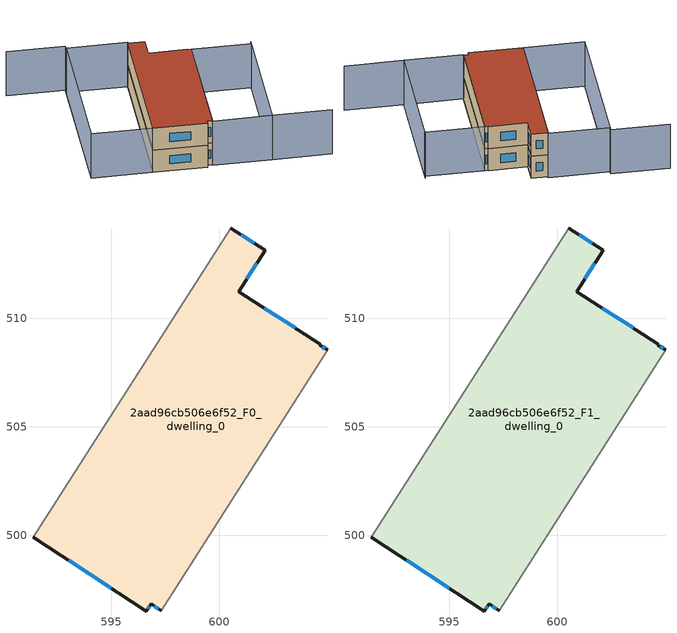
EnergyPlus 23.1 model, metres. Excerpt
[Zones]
2aad96cb506e6f52_F0_dwelling_0
 floor ground (EU_floor_Construction): 602.11,513.14 600.89,511.22 604.66,508.82 604.63,508.77 604.99,508.54 597.32,496.51 596.84,496.82 596.63,496.5 591.42,499.9 600.51,514.17 z0
 wall outside (EU_wall_Construction): 591.42,499.9 596.63,496.5 596.84,496.82 597.32,496.51 / 604.99,508.54 604.63,508.77 604.66,508.82 600.89,511.22 602.11,513.14 600.51,514.17 z0:3
 wall adiabatic (EU_wall_Construction): 597.32,496.51 604.99,508.54 / 600.51,514.17 591.42,499.9 z0:3
 window (EU_Window_Construction): 596.99,496.73 597.18,496.61 / 596.7,496.6 596.78,496.72 / 593.05,498.84 595.01,497.56 / 601.62,513.46 601.01,513.85 / 601.27,511.82 601.73,512.55 / 603.49,509.57 602.06,510.47 / 604.88,508.61 604.74,508.7 z0.93:2.07
2aad96cb506e6f52_F1_dwelling_0
 floor to 2aad96cb506e6f52_F0_dwelling_0 (EU_floor_Construction): 602.11,513.14 600.89,511.22 604.66,508.82 604.63,508.77 604.99,508.54 597.32,496.51 596.84,496.82 596.63,496.5 591.42,499.9 600.51,514.17 z3
 wall outside (EU_wall_Construction): 591.42,499.9 596.63,496.5 596.84,496.82 597.32,496.51 / 604.99,508.54 604.63,508.77 604.66,508.82 600.89,511.22 602.11,513.14 600.51,514.17 z3:6
 wall adiabatic (EU_wall_Construction): 597.32,496.51 604.99,508.54 / 600.51,514.17 591.42,499.9 z3:6
 window (EU_Window_Construction): 596.99,496.73 597.18,496.61 / 596.7,496.6 596.78,496.72 / 593.05,498.84 595.01,497.56 / 601.62,513.46 601.01,513.85 / 601.27,511.82 601.73,512.55 / 603.49,509.57 602.06,510.47 / 604.88,508.61 604.74,508.7 z3.93:5.07
 roof outside (EU_roof_Construction): 597.32,496.51 604.99,508.54 604.63,508.77 604.66,508.82 600.89,511.22 602.11,513.14 600.51,514.17 591.42,499.9 596.63,496.5 596.84,496.82 z6
shading: 608.71,489.19 603,492.83 / 603,492.83 610.87,505.17 / 589.26,522.03 594.94,518.42 / 594.94,518.42 585.5,503.58 / 597.29,496.46 604.99,508.54 / 604.99,508.54 610.7,504.9 / 610.7,504.9 603,492.82 / 603,492.82 597.29,496.46 / 585.54,503.65 594.7,518.03 / 594.7,518.03 600.58,514.29 / 600.58,514.29 591.42,499.9 / 591.42,499.9 585.54,503.65 z0:6
[Building]
EU S2 Campaign: North Axis=0; Terrain=City; Solar Distribution=FullExterior
[Site:Location]
Montreal-Trudeau.Intl.AP: Latitude=45.4667; Longitude=-73.75; Time Zone=-5; Elevation=36
[SizingPeriod:WeatherFileDays]
AnnualSizingPeriod: Begin Month=1; Begin Day of Month=1; End Month=12; End Day of Month=31; Day of Week for Start Day=Monday; Use Weather File Daylight Saving Period=No; Use Weather File Rain and Snow Indicators=No
[MATERIAL]
EU_InternalMass_Material: Roughness=MediumRough; Thickness=0.1; Conductivity=1; Density=1800; Specific Heat=900; Thermal Absorptance=0.9; Solar Absorptance=0.7; Visible Absorptance=0.7
[MATERIAL:NOMASS] Roughness=MediumRough; Thermal Absorptance=0.9; Solar Absorptance=0.7; Visible Absorptance=0.7
Name | Thermal Resistance
EU_wall_NoMass; EU_floor_NoMass | 1.51479
EU_roof_NoMass | 2.84114
[WINDOWMATERIAL:SIMPLEGLAZINGSYSTEM]
EU_Window_SimpleGlazing: UFactor=3.53504; Solar Heat Gain Coefficient=0.8; Visible Transmittance=0.8
[CONSTRUCTION]
EU_wall_Construction: EU_wall_NoMass
EU_roof_Construction: EU_roof_NoMass
EU_floor_Construction: EU_floor_NoMass
EU_Window_Construction: EU_Window_SimpleGlazing
EU_InternalMass_Construction: EU_InternalMass_Material
[ZONE] Type=1; Multiplier=1; Ceiling Height=autocalculate; Floor Area=autocalculate; Part of Total Floor Area=Yes
Name | Volume
2aad96cb506e6f52_F0_dwelling_0 | 311.518
2aad96cb506e6f52_F1_dwelling_0 | 311.52
[INTERNALMASS] Construction=EU_InternalMass_Construction; Surface Area=103.84
Name | Zone or ZoneList
2aad96cb506e6f52_F0_dwelling_0_EU_InternalMass | 2aad96cb506e6f52_F0_dwelling_0
2aad96cb506e6f52_F1_dwelling_0_EU_InternalMass | 2aad96cb506e6f52_F1_dwelling_0
[OTHEREQUIPMENT] Fuel Type=Electricity; Design Level Calculation Method=Watts/Area; Power per Zone Floor Area=1; Fraction Latent=0; Fraction Radiant=0; Fraction Lost=0; Carbon Dioxide Generation Rate=0; EndUse Subcategory=EU_Step8_InternalGains
Name | Zone or ZoneList or Space or SpaceList | Schedule
EU_Step8_InternalGain_2aad96cb506e6f52_F0_dwelling_0_f000 | 2aad96cb506e6f52_F0_dwelling_0 | EU_Step8_GainSchedule_2aad96cb506e6f52_F0_dwelling_0_f000
EU_Step8_InternalGain_2aad96cb506e6f52_F1_dwelling_0_f000 | 2aad96cb506e6f52_F1_dwelling_0 | EU_Step8_GainSchedule_2aad96cb506e6f52_F1_dwelling_0_f000
[ZONEVENTILATION:DESIGNFLOWRATE] Schedule=EU_AlwaysOn; Design Flow Rate Calculation Method=AirChanges/Hour; Air Changes per Hour=0.775154; Ventilation Type=Natural; Fan Pressure Rise=0; Fan Total Efficiency=1; Constant Term Coefficient=1; Temperature Term Coefficient=0; Velocity Term Coefficient=0; Velocity Squared Term Coefficient=0; Minimum Indoor Temperature=-100; Maximum Indoor Temperature=100; Delta Temperature=-100; Minimum Outdoor Temperature=-100; Maximum Outdoor Temperature=100; Maximum Wind Speed=40
Name | Zone or ZoneList or Space or SpaceList
EU_ConstantAir_2aad96cb506e6f52_F0_dwelling_0 | 2aad96cb506e6f52_F0_dwelling_0
EU_ConstantAir_2aad96cb506e6f52_F1_dwelling_0 | 2aad96cb506e6f52_F1_dwelling_0
[HVACTEMPLATE:THERMOSTAT] Constant Heating Setpoint=20; Constant Cooling Setpoint=50
EU_HeatOnly_2aad96cb506e6f52_F0_dwelling_0; EU_HeatOnly_2aad96cb506e6f52_F1_dwelling_0
[HVACTEMPLATE:ZONE:IDEALLOADSAIRSYSTEM] System Availability Schedule=EU_AlwaysOn; Maximum Heating Supply Air Temperature=50; Minimum Cooling Supply Air Temperature=13; Maximum Heating Supply Air Humidity Ratio=0.0156; Minimum Cooling Supply Air Humidity Ratio=0.0077; Heating Limit=NoLimit; Cooling Limit=NoLimit; Heating Availability Schedule=EU_AlwaysOn; Cooling Availability Schedule=EU_CoolingOff; Dehumidification Control Type=ConstantSensibleHeatRatio; Cooling Sensible Heat Ratio=0.7; Dehumidification Setpoint=60; Humidification Control Type=None; Humidification Setpoint=30; Outdoor Air Method=None; Outdoor Air Flow Rate per Person=0.00944; Outdoor Air Flow Rate per Zone Floor Area=0; Outdoor Air Flow Rate per Zone=0; Demand Controlled Ventilation Type=None; Outdoor Air Economizer Type=NoEconomizer; Heat Recovery Type=None; Sensible Heat Recovery Effectiveness=0.7; Latent Heat Recovery Effectiveness=0.65
Name | Template Thermostat
2aad96cb506e6f52_F0_dwelling_0 | EU_HeatOnly_2aad96cb506e6f52_F0_dwelling_0
2aad96cb506e6f52_F1_dwelling_0 | EU_HeatOnly_2aad96cb506e6f52_F1_dwelling_0
[SIZING:ZONE] Zone Cooling Design Supply Air Temperature Input Method=SupplyAirTemperature; Zone Cooling Design Supply Air Temperature=13; Zone Heating Design Supply Air Temperature Input Method=SupplyAirTemperature; Zone Heating Design Supply Air Temperature=50; Zone Cooling Design Supply Air Humidity Ratio=0.008; Zone Heating Design Supply Air Humidity Ratio=0.008; Cooling Design Air Flow Method=DesignDay; Cooling Design Air Flow Rate=0; Cooling Minimum Air Flow per Zone Floor Area=0.000762; Cooling Minimum Air Flow=0; Cooling Minimum Air Flow Fraction=0.2; Heating Design Air Flow Method=DesignDay; Heating Design Air Flow Rate=0; Heating Maximum Air Flow per Zone Floor Area=0.002032; Heating Maximum Air Flow=0.141576; Heating Maximum Air Flow Fraction=0.3; Account for Dedicated Outdoor Air System=No; Dedicated Outdoor Air System Control Strategy=NeutralSupplyAir; Dedicated Outdoor Air Low Setpoint Temperature for Design=autosize; Dedicated Outdoor Air High Setpoint Temperature for Design=autosize; Zone Load Sizing Method=Sensible Load Only No Latent Load; Zone Latent Cooling Design Supply Air Humidity Ratio Input Method=HumidityRatioDifference; Zone Cooling Design Supply Air Humidity Ratio Difference=0.005; Zone Latent Heating Design Supply Air Humidity Ratio Input Method=HumidityRatioDifference; Zone Humidification Design Supply Air Humidity Ratio Difference=0.005
2aad96cb506e6f52_F0_dwelling_0; 2aad96cb506e6f52_F1_dwelling_0
[SCHEDULE:CONSTANT]
Name | Hourly Value
EU_AlwaysOn | 1
EU_CoolingOff | 0
[SCHEDULE:FILE] Column Number=1; Rows to Skip at Top=0; Number of Hours of Data=8760; Column Separator=Comma; Interpolate to Timestep=No; Minutes per Item=60; Adjust Schedule for Daylight Savings=Yes
Name | File
EU_Step8_GainSchedule_2aad96cb506e6f52_F0_dwelling_0_f000 | ../../schedules/2aad96cb506e6f52/2aad96cb506e6f52_F0_dwelling_0_f000_gain.csv
EU_Step8_GainSchedule_2aad96cb506e6f52_F1_dwelling_0_f000 | ../../schedules/2aad96cb506e6f52/2aad96cb506e6f52_F1_dwelling_0_f000_gain.csv
